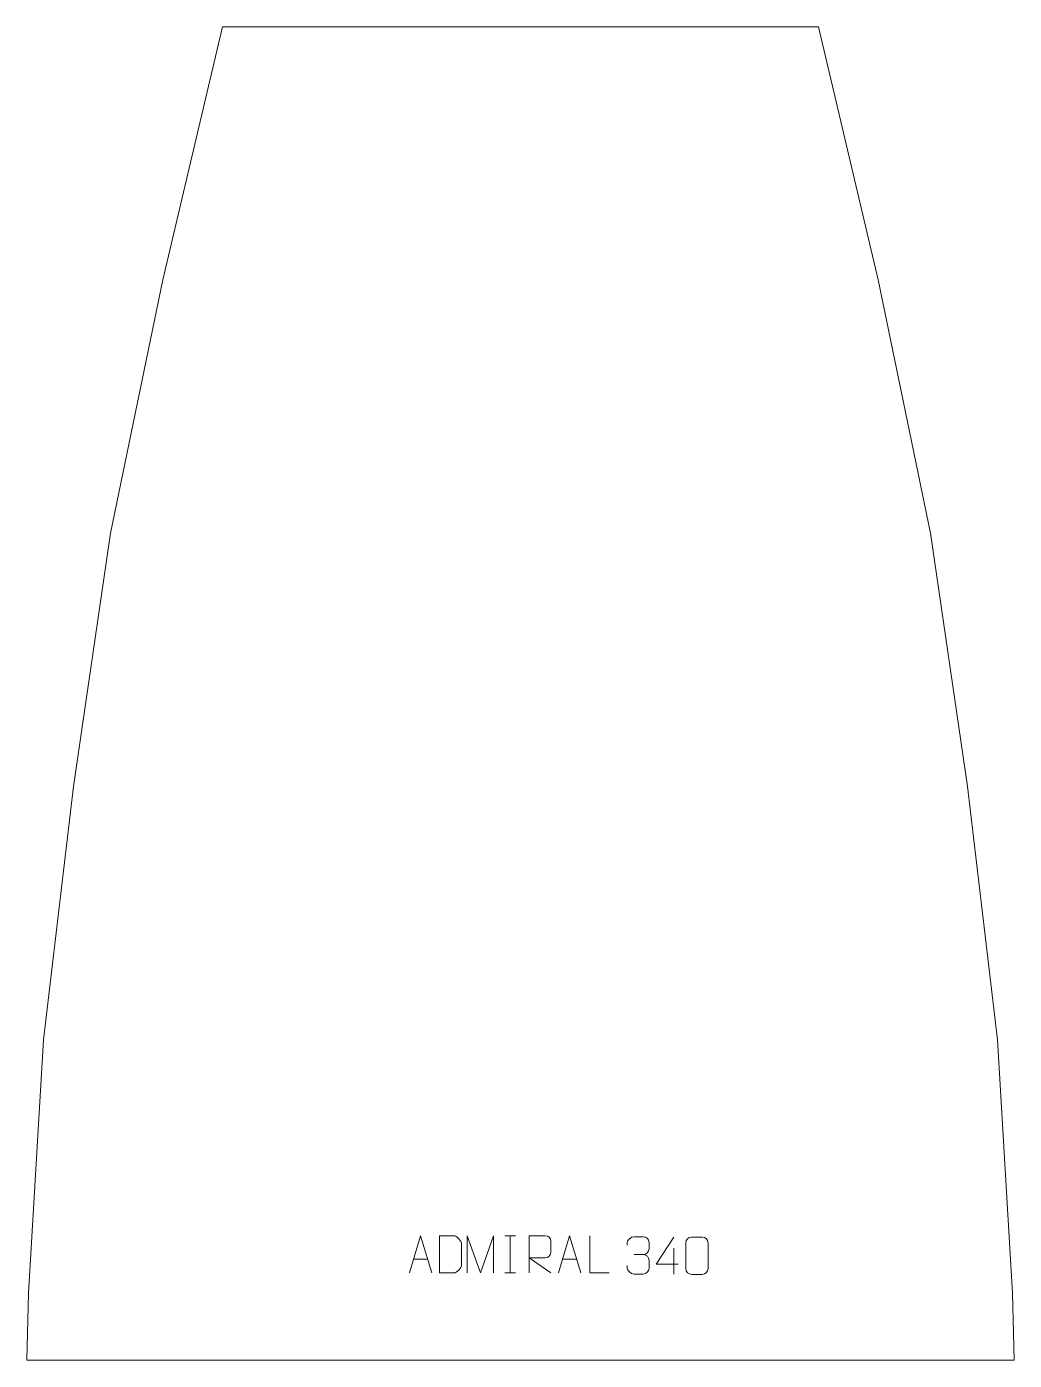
# Model space of a CAD drawing. Header units: millimetres. Extents: x -331 to 331, y 255 to 1150.
import ezdxf

# ---------------------------------------------------------------- set-up
doc = ezdxf.new("R2010")
doc.units = ezdxf.units.MM
doc.header["$MEASUREMENT"] = 0
doc.layers.add('layer 1', color=7, linetype='Continuous')

msp = doc.modelspace()

# ---------------------------------------------------------------- linework, layer by layer
at = {"layer": 'layer 1', "color": 242, "lineweight": 9}
msp.add_open_spline([(320, 469.9993), (320, 469.9993), (329.9998, 299.9986), (329.9998, 299.9986), (329.9998, 299.9986), (329.9998, 299.9986), (331.324, 254.9991), (331.324, 254.9991), (331.324, 254.9991), (331.324, 254.9991), (-331.3226, 254.9991), (-331.3226, 254.9991), (-331.3226, 254.9991), (-331.3226, 254.9991), (-329.9998, 299.9986), (-329.9998, 299.9986), (-329.9998, 299.9986), (-329.9998, 299.9986), (-320, 469.9993), (-320, 469.9993), (-320, 469.9993), (-320, 469.9993), (-300.0004, 639.9996), (-300.0004, 639.9996), (-300.0004, 639.9996), (-300.0004, 639.9996), (-274.9987, 809.9985), (-274.9987, 809.9985), (-274.9987, 809.9985), (-274.9987, 809.9985), (-239.9989, 979.9988), (-239.9989, 979.9988), (-239.9989, 979.9988), (-239.9989, 979.9988), (-199.9992, 1149.9991), (-199.9992, 1149.9991), (-199.9992, 1149.9991), (-199.9992, 1149.9991), (199.9992, 1149.9991), (199.9992, 1149.9991), (199.9992, 1149.9991), (199.9992, 1149.9991), (240.0007, 979.9988), (240.0007, 979.9988), (240.0007, 979.9988), (240.0007, 979.9988), (275.0005, 809.9985), (275.0005, 809.9985), (275.0005, 809.9985), (275.0005, 809.9985), (300.0004, 639.9996), (300.0004, 639.9996), (300.0004, 639.9996), (300.0004, 639.9996), (320, 469.9993), (320, 469.9993)], degree=3, knots=[0, 0, 0, 0, 0.06666667, 0.06666667, 0.06666667, 0.06666667, 0.13333333, 0.13333333, 0.13333333, 0.13333333, 0.2, 0.2, 0.2, 0.2, 0.26666667, 0.26666667, 0.26666667, 0.26666667, 0.33333333, 0.33333333, 0.33333333, 0.33333333, 0.4, 0.4, 0.4, 0.4, 0.46666667, 0.46666667, 0.46666667, 0.46666667, 0.53333333, 0.53333333, 0.53333333, 0.53333333, 0.6, 0.6, 0.6, 0.6, 0.66666667, 0.66666667, 0.66666667, 0.66666667, 0.73333333, 0.73333333, 0.73333333, 0.73333333, 0.8, 0.8, 0.8, 0.8, 0.86666667, 0.86666667, 0.86666667, 0.86666667, 1, 1, 1, 1], dxfattribs=at)
at = {"layer": 'layer 1', "color": 250, "lineweight": 9}
for points, knots in [([(-74.3996, 313.6651), (-74.3996, 313.6651), (-67.0286, 338.6186), (-67.0286, 338.6186), (-67.0286, 338.6186), (-67.0286, 338.6186), (-59.4587, 313.6651), (-59.4587, 313.6651)], [0, 0, 0, 0, 0.33333333, 0.33333333, 0.33333333, 0.33333333, 1, 1, 1, 1]), ([(-54.3214, 313.6932), (-51.9896, 313.6936), (-47.0394, 313.6696), (-44.7079, 313.6693), (-44.7079, 313.6693), (-42.7829, 313.5639), (-39.4643, 317.1055), (-39.4755, 319.1228), (-39.4755, 319.1228), (-39.4759, 324.8929), (-39.4759, 327.0626), (-39.4755, 332.8319), (-39.4755, 332.8319), (-39.4798, 334.97), (-42.8543, 338.6301), (-45.0067, 338.6166), (-45.0067, 338.6166), (-47.3324, 338.6166), (-52.0567, 338.6166), (-54.3828, 338.6166), (-54.3828, 338.6166), (-54.3824, 332.8697), (-54.3211, 319.4405), (-54.3214, 313.6932)], [0, 0, 0, 0, 0.14285714, 0.14285714, 0.14285714, 0.14285714, 0.28571429, 0.28571429, 0.28571429, 0.28571429, 0.42857143, 0.42857143, 0.42857143, 0.42857143, 0.57142857, 0.57142857, 0.57142857, 0.57142857, 0.71428571, 0.71428571, 0.71428571, 0.71428571, 1, 1, 1, 1]), ([(-35.7716, 313.6629), (-35.7716, 313.6629), (-35.7716, 338.6208), (-35.7716, 338.6208), (-35.7716, 338.6208), (-35.7716, 338.6208), (-26.8465, 313.6629), (-26.8465, 313.6629), (-26.8465, 313.6629), (-26.8465, 313.6629), (-18.0866, 338.6203), (-18.0866, 338.6203), (-18.0866, 338.6203), (-18.0866, 338.6203), (-18.0866, 313.6629), (-18.0866, 313.6629)], [0, 0, 0, 0, 0.2, 0.2, 0.2, 0.2, 0.4, 0.4, 0.4, 0.4, 0.6, 0.6, 0.6, 0.6, 1, 1, 1, 1]), ([(5.7389, 313.6651), (5.7389, 313.6651), (5.7389, 338.6186), (5.7389, 338.6186), (5.7389, 338.6186), (9.3337, 338.6186), (12.9292, 338.6186), (16.5244, 338.6186), (16.5244, 338.6186), (18.8497, 338.5809), (20.407, 337.0909), (20.4029, 334.7245), (20.4029, 334.7245), (20.4025, 332.689), (20.4025, 329.6296), (20.4029, 327.5936), (20.4029, 327.5936), (20.3964, 325.7181), (18.5841, 323.7763), (16.5746, 323.7572), (16.5746, 323.7572), (16.5746, 323.7572), (5.7389, 323.7572), (5.7389, 323.7572), (5.7389, 323.7572), (5.7389, 323.7572), (20.3936, 313.6651), (20.3936, 313.6651)], [0, 0, 0, 0, 0.125, 0.125, 0.125, 0.125, 0.25, 0.25, 0.25, 0.25, 0.375, 0.375, 0.375, 0.375, 0.5, 0.5, 0.5, 0.5, 0.625, 0.625, 0.625, 0.625, 0.75, 0.75, 0.75, 0.75, 1, 1, 1, 1]), ([(25.6004, 313.6651), (25.6004, 313.6651), (32.9714, 338.6186), (32.9714, 338.6186), (32.9714, 338.6186), (32.9714, 338.6186), (40.5413, 313.6651), (40.5413, 313.6651)], [0, 0, 0, 0, 0.33333333, 0.33333333, 0.33333333, 0.33333333, 1, 1, 1, 1]), ([(59.5454, 313.665), (59.5454, 313.665), (46.5963, 313.665), (46.5963, 313.665), (46.5963, 313.665), (46.5963, 313.665), (46.5963, 338.6186), (46.5963, 338.6186)], [0, 0, 0, 0, 0.33333333, 0.33333333, 0.33333333, 0.33333333, 1, 1, 1, 1]), ([(71.5093, 332.1999), (71.5093, 332.1999), (71.5093, 334.0571), (71.5093, 334.0571), (71.5093, 334.0571), (71.495, 335.799), (74.1595, 337.9171), (76.2186, 337.8944), (76.2186, 337.8944), (78.2827, 337.8944), (80.3467, 337.8944), (82.4104, 337.8944), (82.4104, 337.8944), (84.6049, 337.9032), (86.2032, 336.0564), (86.2476, 334.1443), (86.2476, 334.1443), (86.2472, 332.7092), (86.2472, 331.2741), (86.2476, 329.8386), (86.2476, 329.8386), (86.199, 328.1851), (84.5964, 325.9551), (82.3981, 325.9651), (82.3981, 325.9651), (84.6018, 325.9539), (86.2098, 324.1507), (86.2638, 322.0912), (86.2638, 322.0912), (86.2634, 320.3065), (86.2634, 318.5218), (86.2638, 316.7367), (86.2638, 316.7367), (86.2739, 314.6753), (84.219, 312.9122), (82.3981, 312.9203), (82.3981, 312.9203), (80.3328, 312.9206), (78.2676, 312.9206), (76.202, 312.9203), (76.202, 312.9203), (74.0334, 312.9318), (71.5024, 315.332), (71.4838, 316.7938), (71.4838, 316.7938), (71.4838, 316.7938), (71.4838, 318.7024), (71.4838, 318.7024)], [0, 0, 0, 0, 0.07692308, 0.07692308, 0.07692308, 0.07692308, 0.15384615, 0.15384615, 0.15384615, 0.15384615, 0.23076923, 0.23076923, 0.23076923, 0.23076923, 0.30769231, 0.30769231, 0.30769231, 0.30769231, 0.38461538, 0.38461538, 0.38461538, 0.38461538, 0.46153846, 0.46153846, 0.46153846, 0.46153846, 0.53846154, 0.53846154, 0.53846154, 0.53846154, 0.61538462, 0.61538462, 0.61538462, 0.61538462, 0.69230769, 0.69230769, 0.69230769, 0.69230769, 0.76923077, 0.76923077, 0.76923077, 0.76923077, 0.84615385, 0.84615385, 0.84615385, 0.84615385, 1, 1, 1, 1]), ([(105.7926, 319.6152), (105.7926, 319.6152), (90.9709, 319.6152), (90.9709, 319.6152), (90.9709, 319.6152), (90.9709, 319.6152), (102.8485, 337.6857), (102.8485, 337.6857)], [0, 0, 0, 0, 0.33333333, 0.33333333, 0.33333333, 0.33333333, 1, 1, 1, 1]), ([(114.8011, 337.6979), (117.1672, 337.6979), (119.5337, 337.6979), (121.9002, 337.6979), (121.9002, 337.6979), (123.8807, 337.7335), (125.9067, 336.2392), (125.9338, 333.7971), (125.9338, 333.7971), (125.9334, 328.0397), (125.9334, 322.2819), (125.9338, 316.5237), (125.9338, 316.5237), (125.7917, 314.1961), (124.0853, 312.7138), (121.9002, 312.703), (121.9002, 312.703), (119.5278, 312.7034), (117.1554, 312.7034), (114.7834, 312.703), (114.7834, 312.703), (112.8249, 312.5974), (110.8185, 314.4853), (110.8299, 316.5063), (110.8299, 316.5063), (110.8303, 322.2869), (110.8303, 328.0672), (110.8299, 333.847), (110.8299, 333.847), (110.8342, 335.989), (112.6113, 337.7115), (114.8011, 337.6979)], [0, 0, 0, 0, 0.11111111, 0.11111111, 0.11111111, 0.11111111, 0.22222222, 0.22222222, 0.22222222, 0.22222222, 0.33333333, 0.33333333, 0.33333333, 0.33333333, 0.44444444, 0.44444444, 0.44444444, 0.44444444, 0.55555556, 0.55555556, 0.55555556, 0.55555556, 0.66666667, 0.66666667, 0.66666667, 0.66666667, 0.77777778, 0.77777778, 0.77777778, 0.77777778, 1, 1, 1, 1])]:
    msp.add_open_spline(points, degree=3, knots=knots, dxfattribs=at)
for points in [[(-10.5132, 338.6186), (-10.5132, 338.6186), (-3.3451, 338.6186), (-3.3451, 338.6186)], [(-6.9292, 338.6186), (-6.9292, 338.6186), (-6.9292, 313.6651), (-6.9292, 313.6651)], [(-71.677, 322.9145), (-71.677, 322.9145), (-62.1813, 322.9145), (-62.1813, 322.9145)], [(28.323, 322.9145), (28.323, 322.9145), (37.8187, 322.9145), (37.8187, 322.9145)], [(76.219, 325.9547), (76.219, 325.9547), (82.4154, 325.9547), (82.4154, 325.9547)], [(102.8485, 330.3763), (102.8485, 330.3763), (102.8485, 312.7116), (102.8485, 312.7116)], [(-10.5132, 313.6651), (-10.5132, 313.6651), (-3.3451, 313.6651), (-3.3451, 313.6651)]]:
    msp.add_open_spline(points, degree=3, dxfattribs=at)

doc.saveas('drawing.dxf')
